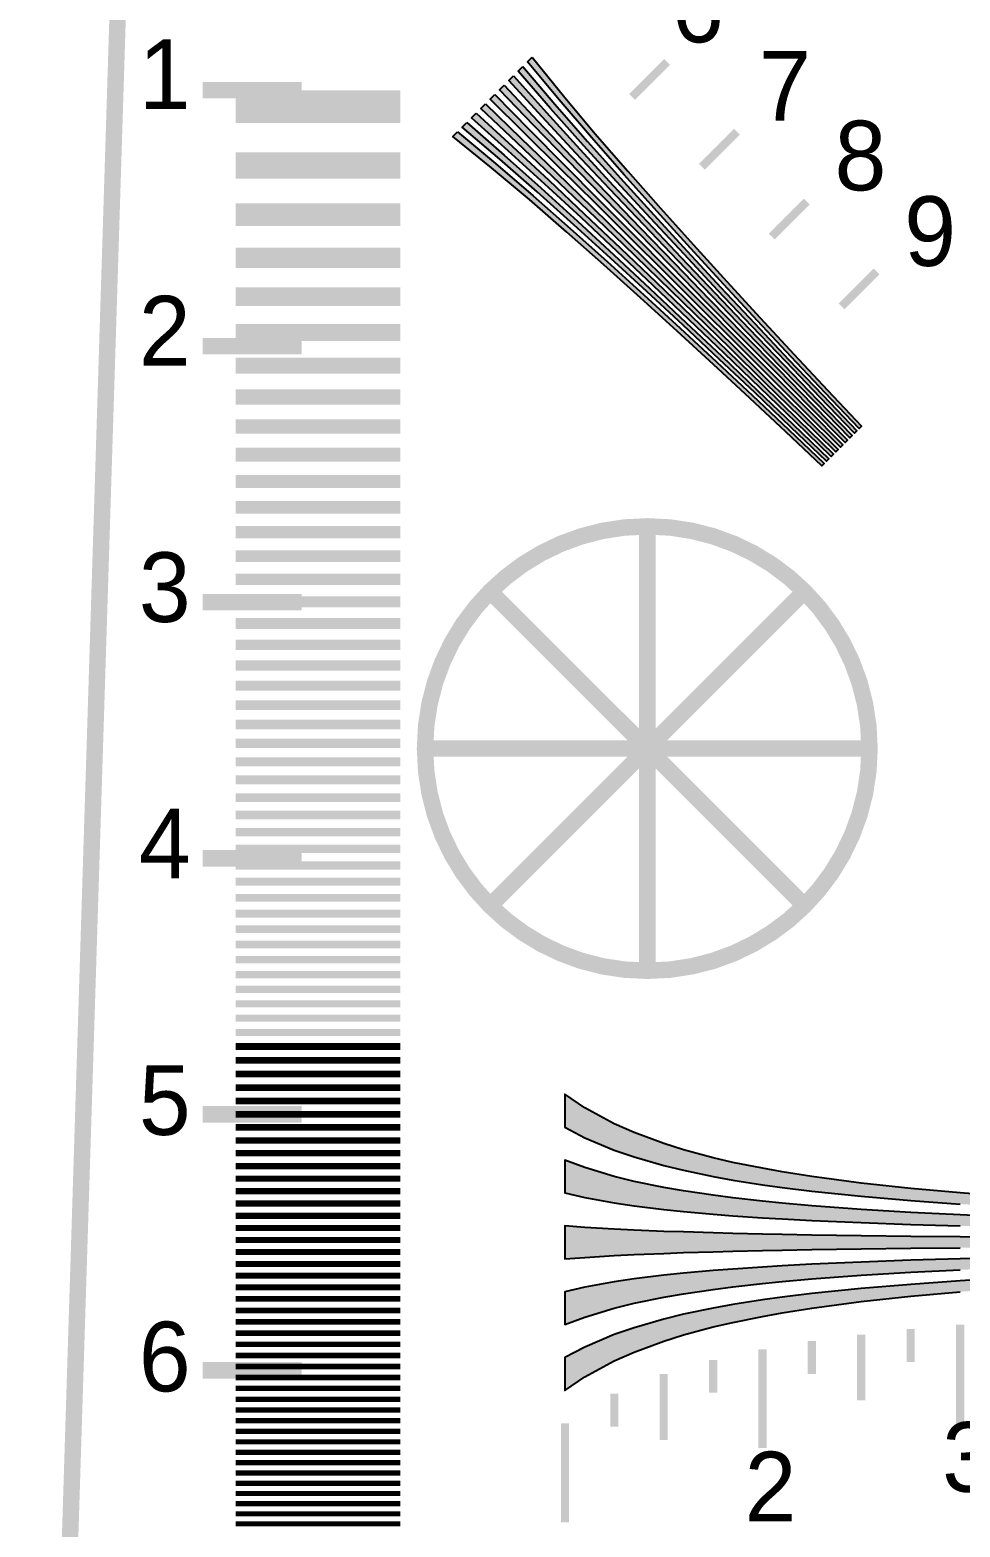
# Model space of a CAD drawing. Header units: millimetres. Extents: x 0 to 297, y 0 to 210.
# Drawn here: x 83.4 to 132.8, y 89.9 to 169.5 of the extents above; entities that cross this region are included whole.
import ezdxf

# ---------------------------------------------------------------- set-up
doc = ezdxf.new("R2010")
doc.units = ezdxf.units.MM
for name, color, linetype in [('CENTER', 7, 'Continuous'), ('LABELS', 7, 'Continuous'), ('PERIPHERY', 7, 'Continuous')]:
    doc.layers.add(name, color=color, linetype=linetype)

msp = doc.modelspace()

# ---------------------------------------------------------------- hatches: boundary and pattern name
at = {"layer": 'CENTER', "true_color": 0x000000}
h = msp.add_hatch(color=7, dxfattribs=at)
h.dxf.hatch_style = 1
h.paths.add_polyline_path([(111.807, 111.125), (112.857, 110.565), (114.432, 109.9), (115.482, 109.542), (117.057, 109.086), (118.107, 108.833), (119.682, 108.5), (120.732, 108.308), (122.307, 108.063), (123.357, 107.914), (124.932, 107.722), (127.557, 107.45), (130.183, 107.232), (132.808, 107.039), (135.433, 106.882), (138.058, 106.75), (140.683, 106.637), (143.308, 106.532), (145.933, 106.444), (148.558, 106.365), (151.183, 106.287), (153.808, 106.225), (156.433, 106.164), (159.058, 106.112), (161.683, 106.068), (164.308, 106.024), (164.308, 106.313), (161.683, 106.374), (159.058, 106.435), (156.433, 106.496), (153.808, 106.575), (151.183, 106.654), (148.558, 106.75), (145.933, 106.855), (143.308, 106.969), (140.683, 107.1), (138.058, 107.249), (135.433, 107.424), (132.808, 107.625), (130.183, 107.861), (127.557, 108.15), (124.932, 108.5), (123.357, 108.754), (122.307, 108.938), (120.732, 109.253), (119.682, 109.498), (118.107, 109.927), (117.057, 110.251), (115.482, 110.837), (114.432, 111.3), (112.857, 112.158), (111.807, 112.875), (111.807, 111.125), (111.807, 111.125)])
h = msp.add_hatch(color=7, dxfattribs=at)
h.dxf.hatch_style = 1
h.paths.add_polyline_path([(111.807, 107.625), (112.857, 107.389), (114.432, 107.1), (115.482, 106.942), (117.057, 106.75), (118.107, 106.645), (119.682, 106.496), (120.732, 106.417), (122.307, 106.312), (123.357, 106.251), (124.932, 106.163), (127.557, 106.05), (130.183, 105.954), (132.808, 105.874), (135.433, 105.804), (138.058, 105.752), (140.683, 105.699), (143.308, 105.656), (145.933, 105.621), (148.558, 105.586), (151.183, 105.551), (153.808, 105.524), (156.433, 105.498), (159.058, 105.481), (161.683, 105.454), (164.308, 105.437), (164.308, 105.726), (161.683, 105.761), (159.058, 105.795), (156.433, 105.83), (153.808, 105.874), (151.183, 105.918), (148.558, 105.971), (145.933, 106.032), (143.308, 106.093), (140.683, 106.163), (138.058, 106.251), (135.433, 106.347), (132.808, 106.461), (130.183, 106.592), (127.557, 106.75), (124.932, 106.942), (123.357, 107.082), (122.307, 107.187), (120.732, 107.362), (119.682, 107.502), (118.107, 107.738), (117.057, 107.913), (115.482, 108.237), (114.432, 108.5), (112.857, 108.981), (111.807, 109.375), (111.807, 107.625), (111.807, 107.625)])
h = msp.add_hatch(color=7, dxfattribs=at)
h.dxf.hatch_style = 1
h.paths.add_polyline_path([(111.807, 104.125), (112.857, 104.204), (114.432, 104.301), (115.482, 104.353), (117.057, 104.414), (118.107, 104.458), (119.682, 104.501), (120.732, 104.528), (122.307, 104.563), (123.357, 104.581), (124.932, 104.615), (127.557, 104.65), (130.183, 104.685), (132.808, 104.711), (135.433, 104.729), (138.058, 104.747), (140.683, 104.764), (143.308, 104.782), (145.933, 104.79), (148.558, 104.808), (151.183, 104.817), (153.808, 104.825), (156.433, 104.834), (159.058, 104.843), (161.683, 104.851), (164.308, 104.851), (164.308, 105.149), (161.683, 105.149), (159.058, 105.157), (156.433, 105.166), (153.808, 105.175), (151.183, 105.183), (148.558, 105.192), (145.933, 105.21), (143.308, 105.218), (140.683, 105.236), (138.058, 105.254), (135.433, 105.271), (132.808, 105.289), (130.183, 105.315), (127.557, 105.35), (124.932, 105.385), (123.357, 105.42), (122.307, 105.437), (120.732, 105.472), (119.682, 105.499), (118.107, 105.551), (117.057, 105.586), (115.482, 105.647), (114.432, 105.7), (112.857, 105.796), (111.807, 105.875), (111.807, 104.125), (111.807, 104.125)])
h = msp.add_hatch(color=7, dxfattribs=at)
h.dxf.hatch_style = 1
h.paths.add_polyline_path([(111.807, 100.625), (112.857, 101.018), (114.432, 101.5), (115.482, 101.763), (117.057, 102.086), (118.107, 102.27), (119.682, 102.498), (120.732, 102.637), (122.307, 102.812), (123.357, 102.917), (124.932, 103.057), (127.557, 103.25), (130.183, 103.407), (132.808, 103.539), (135.433, 103.653), (138.058, 103.749), (140.683, 103.837), (143.308, 103.907), (145.933, 103.968), (148.558, 104.029), (151.183, 104.082), (153.808, 104.126), (156.433, 104.169), (159.058, 104.204), (161.683, 104.239), (164.308, 104.274), (164.308, 104.563), (161.683, 104.545), (159.058, 104.519), (156.433, 104.501), (153.808, 104.475), (151.183, 104.449), (148.558, 104.414), (145.933, 104.379), (143.308, 104.344), (140.683, 104.301), (138.058, 104.248), (135.433, 104.195), (132.808, 104.125), (130.183, 104.046), (127.557, 103.95), (124.932, 103.836), (123.357, 103.748), (122.307, 103.687), (120.732, 103.583), (119.682, 103.504), (118.107, 103.364), (117.057, 103.25), (115.482, 103.057), (114.432, 102.899), (112.857, 102.611), (111.807, 102.375), (111.807, 100.625), (111.807, 100.625)])
h = msp.add_hatch(color=7, dxfattribs=at)
h.dxf.hatch_style = 1
h.paths.add_polyline_path([(111.807, 97.125), (112.857, 97.843), (114.432, 98.7), (115.482, 99.163), (117.057, 99.75), (118.107, 100.082), (119.682, 100.502), (120.732, 100.747), (122.307, 101.062), (123.357, 101.246), (124.932, 101.499), (127.557, 101.85), (130.183, 102.139), (132.808, 102.375), (135.433, 102.576), (138.058, 102.751), (140.683, 102.9), (143.308, 103.031), (145.933, 103.145), (148.558, 103.249), (151.183, 103.346), (153.808, 103.425), (156.433, 103.504), (159.058, 103.565), (161.683, 103.626), (164.308, 103.687), (164.308, 103.976), (161.683, 103.933), (159.058, 103.888), (156.433, 103.836), (153.808, 103.775), (151.183, 103.714), (148.558, 103.635), (145.933, 103.556), (143.308, 103.468), (140.683, 103.363), (138.058, 103.249), (135.433, 103.118), (132.808, 102.961), (130.183, 102.768), (127.557, 102.55), (124.932, 102.278), (123.357, 102.086), (122.307, 101.937), (120.732, 101.692), (119.682, 101.5), (118.107, 101.176), (117.057, 100.913), (115.482, 100.458), (114.432, 100.099), (112.857, 99.434), (111.807, 98.875), (111.807, 97.125)])
at = {"layer": 'PERIPHERY', "true_color": 0x000000}
h = msp.add_hatch(color=7, dxfattribs=at)
h.dxf.hatch_style = 1
h.paths.add_polyline_path([(110.058, 168), (111.722, 165.952), (113.417, 163.935), (115.144, 161.949), (116.882, 159.975), (118.639, 158.02), (120.403, 156.071), (122.184, 154.141), (123.972, 152.217), (125.767, 150.299), (127.567, 148.387), (127.444, 148.263), (125.637, 150.169), (123.836, 152.081), (122.036, 153.993), (120.248, 155.917), (118.472, 157.853), (116.703, 159.796), (114.952, 161.757), (113.213, 163.731), (111.499, 165.729), (109.81, 167.753), (110.058, 168)])
h = msp.add_hatch(color=7, dxfattribs=at)
h.dxf.hatch_style = 1
h.paths.add_polyline_path([(109.563, 167.505), (111.27, 165.5), (113.009, 163.526), (114.76, 161.565), (116.529, 159.622), (118.305, 157.686), (120.093, 155.761), (121.893, 153.85), (123.694, 151.938), (125.507, 150.038), (127.319, 148.139), (127.196, 148.016), (125.377, 149.909), (123.558, 151.802), (121.745, 153.702), (119.938, 155.607), (118.144, 157.525), (116.349, 159.443), (114.568, 161.373), (112.798, 163.316), (111.047, 165.277), (109.315, 167.257), (109.563, 167.505)])
h = msp.add_hatch(color=7, dxfattribs=at)
h.dxf.hatch_style = 1
h.paths.add_polyline_path([(108.572, 166.515), (110.373, 164.603), (112.18, 162.698), (113.999, 160.805), (115.818, 158.911), (117.649, 157.03), (119.475, 155.143), (121.312, 153.268), (123.15, 151.394), (124.987, 149.519), (126.825, 147.645), (126.701, 147.521), (124.857, 149.39), (123.008, 151.252), (121.163, 153.12), (119.32, 154.989), (117.482, 156.864), (115.645, 158.739), (113.807, 160.614), (111.976, 162.494), (110.15, 164.381), (108.325, 166.268), (108.572, 166.515)])
h = msp.add_hatch(color=7, dxfattribs=at)
h.dxf.hatch_style = 1
h.paths.add_polyline_path([(109.067, 167.01), (110.824, 165.055), (112.594, 163.112), (114.376, 161.181), (116.176, 159.27), (117.976, 157.358), (119.783, 155.453), (121.602, 153.559), (123.421, 151.666), (125.247, 149.779), (127.072, 147.892), (126.948, 147.768), (125.117, 149.649), (123.285, 151.53), (121.454, 153.411), (119.629, 155.298), (117.809, 157.191), (115.996, 159.091), (114.19, 160.996), (112.389, 162.908), (110.595, 164.826), (108.819, 166.763), (109.067, 167.01)])
h = msp.add_hatch(color=7, dxfattribs=at)
h.dxf.hatch_style = 1
h.paths.add_polyline_path([(108.077, 166.02), (109.921, 164.151), (111.771, 162.289), (113.615, 160.421), (115.465, 158.558), (117.315, 156.696), (119.164, 154.833), (121.021, 152.977), (122.871, 151.115), (124.727, 149.259), (126.577, 147.396), (126.453, 147.273), (124.591, 149.123), (122.735, 150.979), (120.873, 152.829), (119.01, 154.679), (117.154, 156.535), (115.292, 158.385), (113.429, 160.235), (111.561, 162.079), (109.699, 163.928), (107.83, 165.772), (108.077, 166.02)])
h = msp.add_hatch(color=7, dxfattribs=at)
h.dxf.hatch_style = 1
h.paths.add_polyline_path([(107.087, 165.03), (109.024, 163.254), (110.942, 161.46), (112.854, 159.66), (114.759, 157.853), (116.659, 156.04), (118.546, 154.215), (120.439, 152.395), (122.32, 150.564), (124.201, 148.732), (126.082, 146.901), (125.958, 146.778), (124.071, 148.603), (122.184, 150.428), (120.291, 152.247), (118.392, 154.06), (116.492, 155.872), (114.581, 157.673), (112.669, 159.474), (110.738, 161.255), (108.796, 163.025), (106.841, 164.782), (107.087, 165.03)])
h = msp.add_hatch(color=7, dxfattribs=at)
h.dxf.hatch_style = 1
h.paths.add_polyline_path([(107.582, 165.525), (109.469, 163.7), (111.356, 161.874), (113.237, 160.043), (115.112, 158.205), (116.987, 156.368), (118.855, 154.524), (120.73, 152.687), (122.599, 150.843), (124.461, 148.993), (126.33, 147.149), (126.206, 147.025), (124.331, 148.863), (122.457, 150.7), (120.582, 152.538), (118.701, 154.37), (116.82, 156.201), (114.939, 158.032), (113.046, 159.851), (111.152, 161.67), (109.247, 163.477), (107.335, 165.278), (107.582, 165.525)])
h = msp.add_hatch(color=7, dxfattribs=at)
h.dxf.hatch_style = 1
h.paths.add_polyline_path([(106.097, 164.04), (108.121, 162.351), (110.119, 160.637), (112.093, 158.898), (114.055, 157.147), (115.997, 155.378), (117.928, 153.596), (119.858, 151.815), (121.77, 150.014), (123.682, 148.213), (125.587, 146.407), (125.464, 146.283), (123.552, 148.084), (121.634, 149.878), (119.71, 151.666), (117.774, 153.442), (115.831, 155.212), (113.876, 156.969), (111.902, 158.707), (109.915, 160.434), (107.899, 162.129), (105.85, 163.793), (106.097, 164.04)])
h = msp.add_hatch(color=7, dxfattribs=at)
h.dxf.hatch_style = 1
h.paths.add_polyline_path([(106.592, 164.535), (108.572, 162.803), (110.534, 161.052), (112.477, 159.282), (114.407, 157.5), (116.325, 155.706), (118.237, 153.906), (120.149, 152.106), (122.048, 150.293), (123.941, 148.473), (125.835, 146.654), (125.711, 146.531), (123.812, 148.344), (121.912, 150.156), (120.001, 151.957), (118.083, 153.751), (116.164, 155.546), (114.228, 157.321), (112.285, 159.091), (110.324, 160.842), (108.35, 162.58), (106.346, 164.288), (106.592, 164.535)])

# ---------------------------------------------------------------- linework, layer by layer
at = {"layer": 'CENTER', "color": 250, "lineweight": 35}
for points, const_width in [([(127.995, 131.25), (127.934, 130.042), (127.755, 128.869), (127.464, 127.737), (127.067, 126.652), (126.569, 125.619), (125.978, 124.645), (125.298, 123.736), (124.535, 122.897), (123.697, 122.135), (122.787, 121.455), (121.813, 120.863), (120.781, 120.366), (119.695, 119.968), (118.563, 119.677), (117.39, 119.498), (116.183, 119.437), (114.975, 119.498), (113.802, 119.677), (112.67, 119.968), (111.585, 120.366), (110.552, 120.863), (109.578, 121.455), (108.669, 122.135), (107.83, 122.897), (107.067, 123.736), (106.387, 124.645), (105.796, 125.619), (105.298, 126.652), (104.901, 127.737), (104.61, 128.869), (104.431, 130.042), (104.37, 131.25), (104.431, 132.458), (104.61, 133.631), (104.901, 134.763), (105.298, 135.848), (105.796, 136.881), (106.387, 137.854), (107.067, 138.764), (107.83, 139.603), (108.669, 140.365), (109.578, 141.045), (110.552, 141.637), (111.585, 142.134), (112.67, 142.531), (113.802, 142.823), (114.975, 143.002), (116.183, 143.063), (117.39, 143.002), (118.563, 142.823), (119.695, 142.531), (120.781, 142.134), (121.813, 141.637), (122.787, 141.045), (123.697, 140.365), (124.535, 139.603), (125.298, 138.764), (125.978, 137.854), (126.569, 136.881), (127.067, 135.848), (127.464, 134.763), (127.755, 133.631), (127.934, 132.458), (127.995, 131.25)], 0.875), ([(116.183, 143.063), (116.183, 119.437)], 0.875), ([(107.83, 122.897), (124.535, 139.603)], 0.875), ([(107.83, 139.603), (124.535, 122.897)], 0.875), ([(104.37, 131.25), (127.995, 131.25)], 0.875), ([(127.557, 96.6), (127.557, 100.1)], 0.437), ([(130.183, 98.638), (130.183, 100.389)], 0.437), ([(132.808, 95.375), (132.808, 100.625)], 0.437), ([(122.307, 94.063), (122.307, 99.313)], 0.437), ([(124.932, 98), (124.932, 99.75)], 0.437), ([(119.682, 97.002), (119.682, 98.752)], 0.437), ([(117.057, 94.5), (117.057, 98)], 0.437), ([(114.432, 95.2), (114.432, 96.95)], 0.437), ([(111.807, 90.125), (111.807, 95.375)], 0.437)]:
    msp.add_lwpolyline(points, dxfattribs=dict(at, const_width=const_width))
at = {"layer": 'CENTER', "color": 250}
for points in [[(135.433, 107.424), (132.808, 107.625), (130.183, 107.861), (127.557, 108.15), (124.932, 108.5), (123.357, 108.754), (122.307, 108.938), (120.732, 109.253), (119.682, 109.498), (118.107, 109.927), (117.057, 110.251), (115.482, 110.837), (114.432, 111.3), (112.857, 112.158), (111.807, 112.875), (111.807, 111.125), (111.807, 111.125), (111.807, 111.125), (112.857, 110.565), (114.432, 109.9), (115.482, 109.542), (117.057, 109.086), (118.107, 108.833), (119.682, 108.5), (120.732, 108.308), (122.307, 108.063), (123.357, 107.914), (124.932, 107.722), (127.557, 107.45), (130.183, 107.232), (132.808, 107.039)], [(135.433, 106.347), (132.808, 106.461), (130.183, 106.592), (127.557, 106.75), (124.932, 106.942), (123.357, 107.082), (122.307, 107.187), (120.732, 107.362), (119.682, 107.502), (118.107, 107.738), (117.057, 107.913), (115.482, 108.237), (114.432, 108.5), (112.857, 108.981), (111.807, 109.375), (111.807, 107.625), (111.807, 107.625), (111.807, 107.625), (112.857, 107.389), (114.432, 107.1), (115.482, 106.942), (117.057, 106.75), (118.107, 106.645), (119.682, 106.496), (120.732, 106.417), (122.307, 106.312), (123.357, 106.251), (124.932, 106.163), (127.557, 106.05), (130.183, 105.954), (132.808, 105.874)], [(135.433, 105.271), (132.808, 105.289), (130.183, 105.315), (127.557, 105.35), (124.932, 105.385), (123.357, 105.42), (122.307, 105.437), (120.732, 105.472), (119.682, 105.499), (118.107, 105.551), (117.057, 105.586), (115.482, 105.647), (114.432, 105.7), (112.857, 105.796), (111.807, 105.875), (111.807, 104.125), (111.807, 104.125), (111.807, 104.125), (112.857, 104.204), (114.432, 104.301), (115.482, 104.353), (117.057, 104.414), (118.107, 104.458), (119.682, 104.501), (120.732, 104.528), (122.307, 104.563), (123.357, 104.581), (124.932, 104.615), (127.557, 104.65), (130.183, 104.685), (132.808, 104.711)], [(135.433, 104.195), (132.808, 104.125), (130.183, 104.046), (127.557, 103.95), (124.932, 103.836), (123.357, 103.748), (122.307, 103.687), (120.732, 103.583), (119.682, 103.504), (118.107, 103.364), (117.057, 103.25), (115.482, 103.057), (114.432, 102.899), (112.857, 102.611), (111.807, 102.375), (111.807, 100.625), (111.807, 100.625), (111.807, 100.625), (112.857, 101.018), (114.432, 101.5), (115.482, 101.763), (117.057, 102.086), (118.107, 102.27), (119.682, 102.498), (120.732, 102.637), (122.307, 102.812), (123.357, 102.917), (124.932, 103.057), (127.557, 103.25), (130.183, 103.407), (132.808, 103.539)], [(135.433, 103.118), (132.808, 102.961), (130.183, 102.768), (127.557, 102.55), (124.932, 102.278), (123.357, 102.086), (122.307, 101.937), (120.732, 101.692), (119.682, 101.5), (118.107, 101.176), (117.057, 100.913), (115.482, 100.458), (114.432, 100.099), (112.857, 99.434), (111.807, 98.875), (111.807, 97.125), (111.807, 97.125), (112.857, 97.843), (114.432, 98.7), (115.482, 99.163), (117.057, 99.75), (118.107, 100.082), (119.682, 100.502), (120.732, 100.747), (122.307, 101.062), (123.357, 101.246), (124.932, 101.499), (127.557, 101.85), (130.183, 102.139), (132.808, 102.375)]]:
    msp.add_lwpolyline(points, dxfattribs=at)
at = {"layer": 'CENTER', "color": 250, "true_color": 0x000000}
for points in [[(111.807, 112.875), (111.807, 111.125), (112.857, 110.565)], [(111.807, 112.875), (112.857, 110.565), (114.432, 109.9)], [(111.807, 112.875), (114.432, 109.9), (115.482, 109.542)], [(111.807, 112.875), (115.482, 109.542), (117.057, 109.086)], [(117.057, 109.086), (112.857, 112.158), (111.807, 112.875)], [(117.057, 109.086), (114.432, 111.3), (112.857, 112.158)], [(117.057, 109.086), (115.482, 110.837), (114.432, 111.3)], [(117.057, 109.086), (117.057, 110.251), (115.482, 110.837)], [(117.057, 109.086), (118.107, 109.927), (117.057, 110.251)], [(117.057, 109.086), (119.682, 109.498), (118.107, 109.927)], [(111.807, 109.375), (111.807, 107.625), (112.857, 107.389)], [(111.807, 109.375), (112.857, 107.389), (114.432, 107.1)], [(111.807, 109.375), (114.432, 107.1), (115.482, 106.942)], [(111.807, 109.375), (115.482, 106.942), (117.057, 106.75)], [(111.807, 109.375), (117.057, 106.75), (118.107, 106.645)], [(118.107, 106.645), (112.857, 108.981), (111.807, 109.375)], [(117.057, 109.086), (120.732, 109.253), (119.682, 109.498)], [(117.057, 109.086), (122.307, 108.938), (120.732, 109.253)], [(117.057, 109.086), (118.107, 108.833), (119.682, 108.5)], [(117.057, 109.086), (119.682, 108.5), (120.732, 108.308)], [(117.057, 109.086), (120.732, 108.308), (122.307, 108.063)], [(117.057, 109.086), (122.307, 108.063), (123.357, 107.914)], [(117.057, 109.086), (123.357, 107.914), (124.932, 107.722)], [(117.057, 109.086), (124.932, 107.722), (127.557, 107.45)], [(117.057, 109.086), (127.557, 107.45), (130.183, 107.232)], [(117.057, 109.086), (130.183, 107.232), (132.808, 107.039)], [(117.057, 109.086), (132.808, 107.039), (135.433, 106.882)], [(117.057, 109.086), (135.433, 106.882), (138.058, 106.75)], [(117.057, 109.086), (138.058, 106.75), (140.683, 106.637)], [(117.057, 109.086), (140.683, 106.637), (143.308, 106.532)], [(117.057, 109.086), (143.308, 106.532), (130.183, 107.861)], [(117.057, 109.086), (130.183, 107.861), (127.557, 108.15)], [(117.057, 109.086), (127.557, 108.15), (124.932, 108.5)], [(117.057, 109.086), (124.932, 108.5), (123.357, 108.754)], [(117.057, 109.086), (123.357, 108.754), (122.307, 108.938)], [(118.107, 106.645), (114.432, 108.5), (112.857, 108.981)], [(118.107, 106.645), (115.482, 108.237), (114.432, 108.5)], [(118.107, 106.645), (117.057, 107.913), (115.482, 108.237)], [(118.107, 106.645), (118.107, 107.738), (117.057, 107.913)], [(118.107, 106.645), (119.682, 107.502), (118.107, 107.738)], [(118.107, 106.645), (120.732, 107.362), (119.682, 107.502)], [(143.308, 106.532), (132.808, 107.625), (130.183, 107.861)], [(143.308, 106.532), (135.433, 107.424), (132.808, 107.625)], [(118.107, 106.645), (122.307, 107.187), (120.732, 107.362)], [(118.107, 106.645), (123.357, 107.082), (122.307, 107.187)], [(118.107, 106.645), (124.932, 106.942), (123.357, 107.082)], [(118.107, 106.645), (127.557, 106.75), (124.932, 106.942)], [(118.107, 106.645), (130.183, 106.592), (127.557, 106.75)], [(111.807, 105.875), (111.807, 104.125), (112.857, 104.204)], [(111.807, 105.875), (112.857, 104.204), (114.432, 104.301)], [(111.807, 105.875), (114.432, 104.301), (115.482, 104.353)], [(111.807, 105.875), (115.482, 104.353), (117.057, 104.414)], [(111.807, 105.875), (117.057, 104.414), (118.107, 104.458)], [(111.807, 105.875), (118.107, 104.458), (119.682, 104.501)], [(111.807, 105.875), (119.682, 104.501), (120.732, 104.528)], [(111.807, 105.875), (120.732, 104.528), (122.307, 104.563)], [(111.807, 105.875), (122.307, 104.563), (123.357, 104.581)], [(111.807, 105.875), (123.357, 104.581), (124.932, 104.615)], [(111.807, 105.875), (124.932, 104.615), (127.557, 104.65)], [(127.557, 104.65), (112.857, 105.796), (111.807, 105.875)], [(118.107, 106.645), (119.682, 106.496), (120.732, 106.417)], [(118.107, 106.645), (120.732, 106.417), (122.307, 106.312)], [(118.107, 106.645), (122.307, 106.312), (123.357, 106.251)], [(118.107, 106.645), (123.357, 106.251), (124.932, 106.163)], [(118.107, 106.645), (124.932, 106.163), (127.557, 106.05)], [(118.107, 106.645), (127.557, 106.05), (130.183, 105.954)], [(118.107, 106.645), (130.183, 105.954), (132.808, 105.874)], [(118.107, 106.645), (132.808, 105.874), (135.433, 105.804)], [(118.107, 106.645), (135.433, 105.804), (138.058, 105.752)], [(118.107, 106.645), (138.058, 105.752), (140.683, 105.699)], [(118.107, 106.645), (140.683, 105.699), (143.308, 105.656)], [(118.107, 106.645), (143.308, 105.656), (145.933, 105.621)], [(118.107, 106.645), (145.933, 105.621), (148.558, 105.586)], [(118.107, 106.645), (148.558, 105.586), (151.183, 105.551)], [(118.107, 106.645), (151.183, 105.551), (153.808, 105.524)], [(118.107, 106.645), (153.808, 105.524), (156.433, 105.498)], [(118.107, 106.645), (156.433, 105.498), (159.058, 105.481)], [(118.107, 106.645), (159.058, 105.481), (161.683, 105.454)], [(118.107, 106.645), (161.683, 105.454), (164.308, 105.437)], [(118.107, 106.645), (164.308, 105.437), (148.558, 105.971)], [(118.107, 106.645), (148.558, 105.971), (145.933, 106.032)], [(118.107, 106.645), (145.933, 106.032), (143.308, 106.093)], [(118.107, 106.645), (143.308, 106.093), (140.683, 106.163)], [(118.107, 106.645), (140.683, 106.163), (138.058, 106.251)], [(118.107, 106.645), (138.058, 106.251), (135.433, 106.347)], [(118.107, 106.645), (135.433, 106.347), (132.808, 106.461)], [(118.107, 106.645), (132.808, 106.461), (130.183, 106.592)], [(127.557, 104.65), (114.432, 105.7), (112.857, 105.796)], [(127.557, 104.65), (115.482, 105.647), (114.432, 105.7)], [(127.557, 104.65), (117.057, 105.586), (115.482, 105.647)], [(127.557, 104.65), (118.107, 105.551), (117.057, 105.586)], [(127.557, 104.65), (119.682, 105.499), (118.107, 105.551)], [(127.557, 104.65), (120.732, 105.472), (119.682, 105.499)], [(127.557, 104.65), (122.307, 105.437), (120.732, 105.472)], [(127.557, 104.65), (123.357, 105.42), (122.307, 105.437)], [(127.557, 104.65), (124.932, 105.385), (123.357, 105.42)], [(127.557, 104.65), (127.557, 105.35), (124.932, 105.385)], [(127.557, 104.65), (130.183, 105.315), (127.557, 105.35)], [(127.557, 104.65), (132.808, 105.289), (130.183, 105.315)], [(127.557, 104.65), (135.433, 105.271), (132.808, 105.289)], [(127.557, 104.65), (138.058, 105.254), (135.433, 105.271)], [(127.557, 104.65), (140.683, 105.236), (138.058, 105.254)], [(127.557, 104.65), (143.308, 105.218), (140.683, 105.236)], [(127.557, 104.65), (145.933, 105.21), (143.308, 105.218)], [(127.557, 104.65), (148.558, 105.192), (145.933, 105.21)], [(127.557, 104.65), (151.183, 105.183), (148.558, 105.192)], [(127.557, 104.65), (153.808, 105.175), (151.183, 105.183)], [(127.557, 104.65), (156.433, 105.166), (153.808, 105.175)], [(127.557, 104.65), (159.058, 105.157), (156.433, 105.166)], [(127.557, 104.65), (161.683, 105.149), (159.058, 105.157)], [(127.557, 104.65), (130.183, 104.685), (164.308, 105.149)], [(127.557, 104.65), (164.308, 105.149), (161.683, 105.149)], [(130.183, 104.685), (132.808, 104.711), (164.308, 105.149)], [(111.807, 102.375), (130.183, 103.407), (145.933, 104.379)], [(111.807, 102.375), (145.933, 104.379), (143.308, 104.344)], [(111.807, 102.375), (143.308, 104.344), (140.683, 104.301)], [(111.807, 102.375), (140.683, 104.301), (138.058, 104.248)], [(130.183, 103.407), (132.808, 103.539), (148.558, 104.414)], [(130.183, 103.407), (148.558, 104.414), (145.933, 104.379)], [(111.807, 102.375), (138.058, 104.248), (135.433, 104.195)], [(111.807, 102.375), (135.433, 104.195), (132.808, 104.125)], [(111.807, 102.375), (132.808, 104.125), (130.183, 104.046)], [(111.807, 102.375), (130.183, 104.046), (127.557, 103.95)], [(111.807, 102.375), (127.557, 103.95), (124.932, 103.836)], [(111.807, 102.375), (124.932, 103.836), (123.357, 103.748)], [(111.807, 102.375), (123.357, 103.748), (122.307, 103.687)], [(111.807, 102.375), (122.307, 103.687), (120.732, 103.583)], [(111.807, 102.375), (120.732, 103.583), (119.682, 103.504)], [(111.807, 102.375), (119.682, 103.504), (118.107, 103.364)], [(130.183, 102.139), (132.808, 102.375), (143.308, 103.468)], [(130.183, 102.139), (143.308, 103.468), (140.683, 103.363)], [(111.807, 102.375), (127.557, 103.25), (130.183, 103.407)], [(111.807, 102.375), (118.107, 103.364), (117.057, 103.25)], [(111.807, 102.375), (124.932, 103.057), (127.557, 103.25)], [(111.807, 102.375), (117.057, 103.25), (115.482, 103.057)], [(111.807, 102.375), (123.357, 102.917), (124.932, 103.057)], [(111.807, 102.375), (115.482, 103.057), (114.432, 102.899)], [(111.807, 102.375), (122.307, 102.812), (123.357, 102.917)], [(114.432, 102.899), (112.857, 102.611), (111.807, 102.375)], [(111.807, 102.375), (120.732, 102.637), (122.307, 102.812)], [(111.807, 98.875), (120.732, 100.747), (130.183, 102.768)], [(111.807, 98.875), (130.183, 102.768), (127.557, 102.55)], [(120.732, 100.747), (122.307, 101.062), (130.183, 102.768)], [(122.307, 101.062), (123.357, 101.246), (132.808, 102.961)], [(122.307, 101.062), (132.808, 102.961), (130.183, 102.768)], [(123.357, 101.246), (124.932, 101.499), (132.808, 102.961)], [(124.932, 101.499), (127.557, 101.85), (135.433, 103.118)], [(124.932, 101.499), (135.433, 103.118), (132.808, 102.961)], [(127.557, 101.85), (130.183, 102.139), (140.683, 103.363)], [(127.557, 101.85), (140.683, 103.363), (138.058, 103.249)], [(127.557, 101.85), (138.058, 103.249), (135.433, 103.118)], [(111.807, 102.375), (119.682, 102.498), (120.732, 102.637)], [(111.807, 98.875), (127.557, 102.55), (124.932, 102.278)], [(111.807, 102.375), (118.107, 102.27), (119.682, 102.498)], [(111.807, 102.375), (111.807, 100.625), (112.857, 101.018)], [(111.807, 102.375), (112.857, 101.018), (114.432, 101.5)], [(111.807, 102.375), (114.432, 101.5), (115.482, 101.763)], [(111.807, 102.375), (115.482, 101.763), (117.057, 102.086)], [(111.807, 102.375), (117.057, 102.086), (118.107, 102.27)], [(111.807, 98.875), (124.932, 102.278), (123.357, 102.086)], [(111.807, 98.875), (123.357, 102.086), (122.307, 101.937)], [(111.807, 98.875), (122.307, 101.937), (120.732, 101.692)], [(111.807, 98.875), (120.732, 101.692), (119.682, 101.5)], [(111.807, 98.875), (119.682, 101.5), (118.107, 101.176)], [(111.807, 98.875), (118.107, 101.176), (117.057, 100.913)], [(111.807, 98.875), (117.057, 100.913), (115.482, 100.458)], [(111.807, 98.875), (119.682, 100.502), (120.732, 100.747)], [(111.807, 98.875), (118.107, 100.082), (119.682, 100.502)], [(111.807, 98.875), (115.482, 100.458), (114.432, 100.099)], [(114.432, 100.099), (112.857, 99.434), (111.807, 98.875)], [(111.807, 98.875), (117.057, 99.75), (118.107, 100.082)], [(111.807, 98.875), (115.482, 99.163), (117.057, 99.75)], [(111.807, 98.875), (114.432, 98.7), (115.482, 99.163)], [(111.807, 98.875), (111.807, 97.125), (112.857, 97.843)], [(111.807, 98.875), (112.857, 97.843), (114.432, 98.7)]]:
    msp.add_solid(points, dxfattribs=at)
at = {"layer": 'PERIPHERY', "color": 250, "lineweight": 35}
for points, const_width in [([(88.183, 175), (83.808, 35)], 0.874), ([(117.235, 167.752), (115.378, 165.896)], 0.437), ([(97.807, 166.25), (92.557, 166.25)], 0.875), ([(103.057, 165.375), (94.308, 165.375)], 1.75), ([(120.947, 164.04), (119.09, 162.184)], 0.437), ([(103.057, 162.245), (94.308, 162.245)], 1.408), ([(103.057, 159.633), (94.308, 159.633)], 1.214), ([(124.659, 160.328), (122.803, 158.472)], 0.437), ([(103.057, 157.341), (94.308, 157.341)], 1.084), ([(128.371, 156.615), (126.515, 154.759)], 0.437), ([(103.057, 155.272), (94.308, 155.272)], 0.989), ([(103.057, 153.371), (94.308, 153.371)], 0.915), ([(97.807, 152.639), (92.557, 152.639)], 0.875), ([(103.057, 151.602), (94.308, 151.602)], 0.856), ([(103.057, 149.94), (94.308, 149.94)], 0.807), ([(103.057, 148.368), (94.308, 148.368)], 0.766), ([(103.057, 146.873), (94.308, 146.873)], 0.73), ([(103.057, 145.444), (94.308, 145.444)], 0.699), ([(103.057, 144.073), (94.308, 144.073)], 0.672), ([(103.057, 142.754), (94.308, 142.754)], 0.648), ([(103.057, 141.481), (94.308, 141.481)], 0.626), ([(103.057, 140.25), (94.308, 140.25)], 0.606), ([(97.807, 139.028), (92.557, 139.028)], 0.875), ([(103.057, 139.056), (94.308, 139.056)], 0.588), ([(103.057, 137.897), (94.308, 137.897)], 0.571), ([(103.057, 136.769), (94.308, 136.769)], 0.556), ([(103.057, 135.671), (94.308, 135.671)], 0.542), ([(103.057, 134.599), (94.308, 134.599)], 0.529), ([(103.057, 133.552), (94.308, 133.552)], 0.517), ([(103.057, 132.529), (94.308, 132.529)], 0.506), ([(103.057, 131.528), (94.308, 131.528)], 0.495), ([(103.057, 130.547), (94.308, 130.547)], 0.485), ([(103.057, 129.586), (94.308, 129.586)], 0.476), ([(103.057, 128.643), (94.308, 128.643)], 0.467), ([(103.057, 127.717), (94.308, 127.717)], 0.459), ([(103.057, 126.807), (94.308, 126.807)], 0.451), ([(97.807, 125.416), (92.557, 125.416)], 0.875), ([(103.057, 125.913), (94.308, 125.913)], 0.443), ([(103.057, 125.033), (94.308, 125.033)], 0.436), ([(103.057, 124.168), (94.308, 124.168)], 0.429), ([(103.057, 123.316), (94.308, 123.316)], 0.423), ([(103.057, 122.477), (94.308, 122.477)], 0.417), ([(103.057, 121.65), (94.308, 121.65)], 0.411), ([(103.057, 120.834), (94.308, 120.834)], 0.405), ([(103.057, 120.03), (94.308, 120.03)], 0.399), ([(103.057, 119.236), (94.308, 119.236)], 0.394), ([(103.057, 118.453), (94.308, 118.453)], 0.389), ([(103.057, 117.68), (94.308, 117.68)], 0.384), ([(103.057, 116.916), (94.308, 116.916)], 0.38), ([(103.057, 116.161), (94.308, 116.161)], 0.375), ([(103.057, 115.415), (94.308, 115.415)], 0.371), ([(103.057, 114.678), (94.308, 114.678)], 0.366), ([(103.057, 113.949), (94.308, 113.949)], 0.362), ([(103.057, 113.228), (94.308, 113.228)], 0.358), ([(97.807, 111.805), (92.557, 111.805)], 0.875), ([(103.057, 112.515), (94.308, 112.515)], 0.355), ([(103.057, 111.81), (94.308, 111.81)], 0.351), ([(103.057, 111.112), (94.308, 111.112)], 0.347), ([(103.057, 110.42), (94.308, 110.42)], 0.344), ([(103.057, 109.736), (94.308, 109.736)], 0.341), ([(103.057, 109.058), (94.308, 109.058)], 0.337), ([(103.057, 108.387), (94.308, 108.387)], 0.334), ([(103.057, 107.722), (94.308, 107.722)], 0.331), ([(103.057, 107.063), (94.308, 107.063)], 0.328), ([(103.057, 106.41), (94.308, 106.41)], 0.325), ([(103.057, 105.763), (94.308, 105.763)], 0.322), ([(103.057, 105.122), (94.308, 105.122)], 0.319), ([(103.057, 104.486), (94.308, 104.486)], 0.317), ([(103.057, 103.855), (94.308, 103.855)], 0.314), ([(103.057, 103.229), (94.308, 103.229)], 0.311), ([(103.057, 102.609), (94.308, 102.609)], 0.309), ([(103.057, 101.994), (94.308, 101.994)], 0.306), ([(103.057, 101.383), (94.308, 101.383)], 0.304), ([(103.057, 100.778), (94.308, 100.778)], 0.302), ([(103.057, 100.176), (94.308, 100.176)], 0.299), ([(103.057, 99.58), (94.308, 99.58)], 0.297), ([(103.057, 98.987), (94.308, 98.987)], 0.295), ([(97.807, 98.195), (92.557, 98.195)], 0.875), ([(103.057, 98.399), (94.308, 98.399)], 0.293), ([(103.057, 97.816), (94.308, 97.816)], 0.291), ([(103.057, 97.236), (94.308, 97.236)], 0.289), ([(103.057, 96.661), (94.308, 96.661)], 0.287), ([(103.057, 96.088), (94.308, 96.088)], 0.285), ([(103.057, 95.521), (94.308, 95.521)], 0.283), ([(103.057, 94.957), (94.308, 94.957)], 0.281), ([(103.057, 94.397), (94.308, 94.397)], 0.279), ([(103.057, 93.84), (94.308, 93.84)], 0.277), ([(103.057, 93.287), (94.308, 93.287)], 0.276), ([(103.057, 92.738), (94.308, 92.738)], 0.274), ([(103.057, 92.192), (94.308, 92.192)], 0.272), ([(103.057, 91.649), (94.308, 91.649)], 0.27), ([(103.057, 91.11), (94.308, 91.11)], 0.269), ([(103.057, 90.574), (94.308, 90.574)], 0.267), ([(103.057, 90.041), (94.308, 90.041)], 0.266)]:
    msp.add_lwpolyline(points, dxfattribs=dict(at, const_width=const_width))
at = {"layer": 'PERIPHERY', "color": 250}
for points in [[(110.058, 168), (111.722, 165.952), (113.417, 163.935), (115.144, 161.949), (116.882, 159.975), (118.639, 158.02), (120.403, 156.071), (122.184, 154.141), (123.972, 152.217), (125.767, 150.299), (127.567, 148.387), (127.444, 148.263), (125.637, 150.169), (123.836, 152.081), (122.036, 153.993), (120.248, 155.917), (118.472, 157.853), (116.703, 159.796), (114.952, 161.757), (113.213, 163.731), (111.499, 165.729), (109.81, 167.753), (110.058, 168)], [(109.563, 167.505), (111.27, 165.5), (113.009, 163.526), (114.76, 161.565), (116.529, 159.622), (118.305, 157.686), (120.093, 155.761), (121.893, 153.85), (123.694, 151.938), (125.507, 150.038), (127.319, 148.139), (127.196, 148.016), (125.377, 149.909), (123.558, 151.802), (121.745, 153.702), (119.938, 155.607), (118.144, 157.525), (116.349, 159.443), (114.568, 161.373), (112.798, 163.316), (111.047, 165.277), (109.315, 167.257), (109.563, 167.505)], [(108.572, 166.515), (110.373, 164.603), (112.18, 162.698), (113.999, 160.805), (115.818, 158.911), (117.649, 157.03), (119.475, 155.143), (121.312, 153.268), (123.15, 151.394), (124.987, 149.519), (126.825, 147.645), (126.701, 147.521), (124.857, 149.39), (123.008, 151.252), (121.163, 153.12), (119.32, 154.989), (117.482, 156.864), (115.645, 158.739), (113.807, 160.614), (111.976, 162.494), (110.15, 164.381), (108.325, 166.268), (108.572, 166.515)], [(109.067, 167.01), (110.824, 165.055), (112.594, 163.112), (114.376, 161.181), (116.176, 159.27), (117.976, 157.358), (119.783, 155.453), (121.602, 153.559), (123.421, 151.666), (125.247, 149.779), (127.072, 147.892), (126.948, 147.768), (125.117, 149.649), (123.285, 151.53), (121.454, 153.411), (119.629, 155.298), (117.809, 157.191), (115.996, 159.091), (114.19, 160.996), (112.389, 162.908), (110.595, 164.826), (108.819, 166.763), (109.067, 167.01)], [(108.077, 166.02), (109.921, 164.151), (111.771, 162.289), (113.615, 160.421), (115.465, 158.558), (117.315, 156.696), (119.164, 154.833), (121.021, 152.977), (122.871, 151.115), (124.727, 149.259), (126.577, 147.396), (126.453, 147.273), (124.591, 149.123), (122.735, 150.979), (120.873, 152.829), (119.01, 154.679), (117.154, 156.535), (115.292, 158.385), (113.429, 160.235), (111.561, 162.079), (109.699, 163.928), (107.83, 165.772), (108.077, 166.02)], [(107.087, 165.03), (109.024, 163.254), (110.942, 161.46), (112.854, 159.66), (114.759, 157.853), (116.659, 156.04), (118.546, 154.215), (120.439, 152.395), (122.32, 150.564), (124.201, 148.732), (126.082, 146.901), (125.958, 146.778), (124.071, 148.603), (122.184, 150.428), (120.291, 152.247), (118.392, 154.06), (116.492, 155.872), (114.581, 157.673), (112.669, 159.474), (110.738, 161.255), (108.796, 163.025), (106.841, 164.782), (107.087, 165.03)], [(107.582, 165.525), (109.469, 163.7), (111.356, 161.874), (113.237, 160.043), (115.112, 158.205), (116.987, 156.368), (118.855, 154.524), (120.73, 152.687), (122.599, 150.843), (124.461, 148.993), (126.33, 147.149), (126.206, 147.025), (124.331, 148.863), (122.457, 150.7), (120.582, 152.538), (118.701, 154.37), (116.82, 156.201), (114.939, 158.032), (113.046, 159.851), (111.152, 161.67), (109.247, 163.477), (107.335, 165.278), (107.582, 165.525)], [(106.097, 164.04), (108.121, 162.351), (110.119, 160.637), (112.093, 158.898), (114.055, 157.147), (115.997, 155.378), (117.928, 153.596), (119.858, 151.815), (121.77, 150.014), (123.682, 148.213), (125.587, 146.407), (125.464, 146.283), (123.552, 148.084), (121.634, 149.878), (119.71, 151.666), (117.774, 153.442), (115.831, 155.212), (113.876, 156.969), (111.902, 158.707), (109.915, 160.434), (107.899, 162.129), (105.85, 163.793), (106.097, 164.04)], [(106.592, 164.535), (108.572, 162.803), (110.534, 161.052), (112.477, 159.282), (114.407, 157.5), (116.325, 155.706), (118.237, 153.906), (120.149, 152.106), (122.048, 150.293), (123.941, 148.473), (125.835, 146.654), (125.711, 146.531), (123.812, 148.344), (121.912, 150.156), (120.001, 151.957), (118.083, 153.751), (116.164, 155.546), (114.228, 157.321), (112.285, 159.091), (110.324, 160.842), (108.35, 162.58), (106.346, 164.288), (106.592, 164.535)]]:
    msp.add_lwpolyline(points, close=True, dxfattribs=at)
at = {"layer": 'PERIPHERY', "color": 250, "true_color": 0x000000}
for points in [[(110.058, 168), (109.81, 167.753), (111.499, 165.729)], [(110.058, 168), (111.499, 165.729), (113.213, 163.731)], [(110.058, 168), (113.213, 163.731), (114.952, 161.757)], [(110.058, 168), (114.952, 161.757), (116.703, 159.796)], [(116.703, 159.796), (111.722, 165.952), (110.058, 168)], [(109.563, 167.505), (109.315, 167.257), (111.047, 165.277)], [(109.563, 167.505), (111.047, 165.277), (112.798, 163.316)], [(109.563, 167.505), (112.798, 163.316), (114.568, 161.373)], [(109.563, 167.505), (114.568, 161.373), (116.349, 159.443)], [(116.349, 159.443), (111.27, 165.5), (109.563, 167.505)], [(108.572, 166.515), (108.325, 166.268), (110.15, 164.381)], [(108.572, 166.515), (110.15, 164.381), (111.976, 162.494)], [(108.572, 166.515), (111.976, 162.494), (113.807, 160.614)], [(108.572, 166.515), (113.807, 160.614), (115.645, 158.739)], [(108.572, 166.515), (115.645, 158.739), (117.482, 156.864)], [(108.572, 166.515), (117.482, 156.864), (119.32, 154.989)], [(108.572, 166.515), (119.32, 154.989), (121.163, 153.12)], [(121.163, 153.12), (110.373, 164.603), (108.572, 166.515)], [(109.067, 167.01), (108.819, 166.763), (110.595, 164.826)], [(109.067, 167.01), (110.595, 164.826), (112.389, 162.908)], [(109.067, 167.01), (112.389, 162.908), (114.19, 160.996)], [(109.067, 167.01), (114.19, 160.996), (115.996, 159.091)], [(109.067, 167.01), (115.996, 159.091), (117.809, 157.191)], [(117.809, 157.191), (110.824, 165.055), (109.067, 167.01)], [(108.077, 166.02), (107.83, 165.772), (109.699, 163.928)], [(108.077, 166.02), (109.699, 163.928), (111.561, 162.079)], [(108.077, 166.02), (111.561, 162.079), (113.429, 160.235)], [(108.077, 166.02), (113.429, 160.235), (115.292, 158.385)], [(108.077, 166.02), (115.292, 158.385), (117.154, 156.535)], [(108.077, 166.02), (117.154, 156.535), (119.01, 154.679)], [(108.077, 166.02), (119.01, 154.679), (120.873, 152.829)], [(108.077, 166.02), (120.873, 152.829), (122.735, 150.979)], [(108.077, 166.02), (122.735, 150.979), (124.591, 149.123)], [(108.077, 166.02), (124.591, 149.123), (126.453, 147.273)], [(126.453, 147.273), (109.921, 164.151), (108.077, 166.02)], [(116.703, 159.796), (113.417, 163.935), (111.722, 165.952)], [(107.087, 165.03), (106.841, 164.782), (108.796, 163.025)], [(107.087, 165.03), (108.796, 163.025), (110.738, 161.255)], [(107.087, 165.03), (110.738, 161.255), (112.669, 159.474)], [(107.087, 165.03), (112.669, 159.474), (114.581, 157.673)], [(107.087, 165.03), (114.581, 157.673), (116.492, 155.872)], [(107.087, 165.03), (116.492, 155.872), (118.392, 154.06)], [(107.087, 165.03), (118.392, 154.06), (120.291, 152.247)], [(107.087, 165.03), (120.291, 152.247), (122.184, 150.428)], [(107.087, 165.03), (122.184, 150.428), (124.071, 148.603)], [(107.087, 165.03), (124.071, 148.603), (126.082, 146.901)], [(107.087, 165.03), (126.082, 146.901), (124.201, 148.732)], [(107.087, 165.03), (124.201, 148.732), (122.32, 150.564)], [(107.087, 165.03), (122.32, 150.564), (120.439, 152.395)], [(107.087, 165.03), (120.439, 152.395), (118.546, 154.215)], [(107.087, 165.03), (118.546, 154.215), (116.659, 156.04)], [(107.087, 165.03), (116.659, 156.04), (114.759, 157.853)], [(107.087, 165.03), (114.759, 157.853), (112.854, 159.66)], [(107.087, 165.03), (112.854, 159.66), (110.942, 161.46)], [(110.942, 161.46), (109.024, 163.254), (107.087, 165.03)], [(107.582, 165.525), (107.335, 165.278), (109.247, 163.477)], [(107.582, 165.525), (109.247, 163.477), (111.152, 161.67)], [(107.582, 165.525), (111.152, 161.67), (113.046, 159.851)], [(107.582, 165.525), (113.046, 159.851), (114.939, 158.032)], [(107.582, 165.525), (114.939, 158.032), (116.82, 156.201)], [(107.582, 165.525), (116.82, 156.201), (118.701, 154.37)], [(107.582, 165.525), (118.701, 154.37), (120.582, 152.538)], [(107.582, 165.525), (120.582, 152.538), (122.457, 150.7)], [(107.582, 165.525), (122.457, 150.7), (124.331, 148.863)], [(107.582, 165.525), (124.331, 148.863), (126.206, 147.025)], [(107.582, 165.525), (126.206, 147.025), (126.33, 147.149)], [(107.582, 165.525), (126.33, 147.149), (124.461, 148.993)], [(107.582, 165.525), (124.461, 148.993), (122.599, 150.843)], [(107.582, 165.525), (122.599, 150.843), (120.73, 152.687)], [(107.582, 165.525), (120.73, 152.687), (118.855, 154.524)], [(107.582, 165.525), (118.855, 154.524), (116.987, 156.368)], [(107.582, 165.525), (116.987, 156.368), (115.112, 158.205)], [(107.582, 165.525), (115.112, 158.205), (113.237, 160.043)], [(107.582, 165.525), (113.237, 160.043), (111.356, 161.874)], [(111.356, 161.874), (109.469, 163.7), (107.582, 165.525)], [(117.809, 157.191), (112.594, 163.112), (110.824, 165.055)], [(116.349, 159.443), (113.009, 163.526), (111.27, 165.5)], [(106.097, 164.04), (105.85, 163.793), (107.899, 162.129)], [(106.097, 164.04), (107.899, 162.129), (109.915, 160.434)], [(106.097, 164.04), (109.915, 160.434), (111.902, 158.707)], [(106.097, 164.04), (111.902, 158.707), (113.876, 156.969)], [(106.097, 164.04), (113.876, 156.969), (115.831, 155.212)], [(106.097, 164.04), (115.831, 155.212), (125.587, 146.407)], [(106.097, 164.04), (125.587, 146.407), (123.682, 148.213)], [(106.097, 164.04), (123.682, 148.213), (121.77, 150.014)], [(106.097, 164.04), (121.77, 150.014), (119.858, 151.815)], [(106.097, 164.04), (119.858, 151.815), (117.928, 153.596)], [(106.097, 164.04), (117.928, 153.596), (115.997, 155.378)], [(106.097, 164.04), (115.997, 155.378), (114.055, 157.147)], [(106.097, 164.04), (114.055, 157.147), (112.093, 158.898)], [(106.097, 164.04), (112.093, 158.898), (110.119, 160.637)], [(110.119, 160.637), (108.121, 162.351), (106.097, 164.04)], [(106.592, 164.535), (106.346, 164.288), (108.35, 162.58)], [(106.592, 164.535), (108.35, 162.58), (110.324, 160.842)], [(106.592, 164.535), (110.324, 160.842), (112.285, 159.091)], [(106.592, 164.535), (112.285, 159.091), (114.228, 157.321)], [(106.592, 164.535), (114.228, 157.321), (116.164, 155.546)], [(106.592, 164.535), (116.164, 155.546), (118.083, 153.751)], [(106.592, 164.535), (118.083, 153.751), (120.001, 151.957)], [(106.592, 164.535), (120.001, 151.957), (125.835, 146.654)], [(106.592, 164.535), (125.835, 146.654), (123.941, 148.473)], [(106.592, 164.535), (123.941, 148.473), (122.048, 150.293)], [(106.592, 164.535), (122.048, 150.293), (120.149, 152.106)], [(106.592, 164.535), (120.149, 152.106), (118.237, 153.906)], [(106.592, 164.535), (118.237, 153.906), (116.325, 155.706)], [(106.592, 164.535), (116.325, 155.706), (114.407, 157.5)], [(106.592, 164.535), (114.407, 157.5), (112.477, 159.282)], [(106.592, 164.535), (112.477, 159.282), (110.534, 161.052)], [(110.534, 161.052), (108.572, 162.803), (106.592, 164.535)], [(126.453, 147.273), (111.771, 162.289), (109.921, 164.151)], [(121.163, 153.12), (112.18, 162.698), (110.373, 164.603)], [(116.349, 159.443), (114.76, 161.565), (113.009, 163.526)], [(116.703, 159.796), (115.144, 161.949), (113.417, 163.935)], [(121.163, 153.12), (113.999, 160.805), (112.18, 162.698)], [(117.809, 157.191), (114.376, 161.181), (112.594, 163.112)], [(126.453, 147.273), (113.615, 160.421), (111.771, 162.289)], [(116.349, 159.443), (116.529, 159.622), (114.76, 161.565)], [(116.703, 159.796), (116.882, 159.975), (115.144, 161.949)], [(121.163, 153.12), (115.818, 158.911), (113.999, 160.805)], [(117.809, 157.191), (116.176, 159.27), (114.376, 161.181)], [(126.453, 147.273), (115.465, 158.558), (113.615, 160.421)], [(116.703, 159.796), (118.639, 158.02), (116.882, 159.975)], [(117.809, 157.191), (117.976, 157.358), (116.176, 159.27)], [(116.349, 159.443), (118.305, 157.686), (116.529, 159.622)], [(116.349, 159.443), (118.144, 157.525), (121.745, 153.702)], [(116.349, 159.443), (121.745, 153.702), (123.558, 151.802)], [(116.349, 159.443), (123.558, 151.802), (125.377, 149.909)], [(116.349, 159.443), (125.377, 149.909), (127.196, 148.016)], [(116.349, 159.443), (127.196, 148.016), (127.319, 148.139)], [(116.349, 159.443), (127.319, 148.139), (125.507, 150.038)], [(116.349, 159.443), (125.507, 150.038), (123.694, 151.938)], [(116.349, 159.443), (123.694, 151.938), (121.893, 153.85)], [(116.349, 159.443), (121.893, 153.85), (120.093, 155.761)], [(116.349, 159.443), (120.093, 155.761), (118.305, 157.686)], [(116.703, 159.796), (118.472, 157.853), (120.248, 155.917)], [(116.703, 159.796), (120.248, 155.917), (122.036, 153.993)], [(116.703, 159.796), (122.036, 153.993), (123.836, 152.081)], [(116.703, 159.796), (123.836, 152.081), (125.637, 150.169)], [(116.703, 159.796), (125.637, 150.169), (127.444, 148.263)], [(116.703, 159.796), (127.444, 148.263), (127.567, 148.387)], [(116.703, 159.796), (127.567, 148.387), (125.767, 150.299)], [(116.703, 159.796), (125.767, 150.299), (123.972, 152.217)], [(116.703, 159.796), (123.972, 152.217), (122.184, 154.141)], [(116.703, 159.796), (122.184, 154.141), (120.403, 156.071)], [(116.703, 159.796), (120.403, 156.071), (118.639, 158.02)], [(126.453, 147.273), (117.315, 156.696), (115.465, 158.558)], [(121.163, 153.12), (117.649, 157.03), (115.818, 158.911)], [(121.163, 153.12), (119.475, 155.143), (117.649, 157.03)], [(117.809, 157.191), (119.783, 155.453), (117.976, 157.358)], [(117.809, 157.191), (119.629, 155.298), (121.454, 153.411)], [(117.809, 157.191), (121.454, 153.411), (123.285, 151.53)], [(117.809, 157.191), (123.285, 151.53), (125.117, 149.649)], [(117.809, 157.191), (125.117, 149.649), (126.948, 147.768)], [(117.809, 157.191), (126.948, 147.768), (127.072, 147.892)], [(117.809, 157.191), (127.072, 147.892), (125.247, 149.779)], [(117.809, 157.191), (125.247, 149.779), (123.421, 151.666)], [(117.809, 157.191), (123.421, 151.666), (121.602, 153.559)], [(117.809, 157.191), (121.602, 153.559), (119.783, 155.453)], [(118.144, 157.525), (119.938, 155.607), (121.745, 153.702)], [(126.453, 147.273), (119.164, 154.833), (117.315, 156.696)], [(115.831, 155.212), (117.774, 153.442), (125.587, 146.407)], [(126.453, 147.273), (121.021, 152.977), (119.164, 154.833)], [(121.163, 153.12), (121.312, 153.268), (119.475, 155.143)], [(117.774, 153.442), (119.71, 151.666), (125.587, 146.407)], [(126.453, 147.273), (122.871, 151.115), (121.021, 152.977)], [(121.163, 153.12), (123.15, 151.394), (121.312, 153.268)], [(121.163, 153.12), (123.008, 151.252), (124.857, 149.39)], [(121.163, 153.12), (124.857, 149.39), (126.825, 147.645)], [(121.163, 153.12), (126.825, 147.645), (124.987, 149.519)], [(121.163, 153.12), (124.987, 149.519), (123.15, 151.394)], [(119.71, 151.666), (121.634, 149.878), (125.587, 146.407)], [(120.001, 151.957), (121.912, 150.156), (125.835, 146.654)], [(126.453, 147.273), (124.727, 149.259), (122.871, 151.115)], [(121.634, 149.878), (123.552, 148.084), (125.587, 146.407)], [(121.912, 150.156), (123.812, 148.344), (125.835, 146.654)], [(126.453, 147.273), (126.577, 147.396), (124.727, 149.259)], [(124.857, 149.39), (126.701, 147.521), (126.825, 147.645)], [(123.552, 148.084), (125.464, 146.283), (125.587, 146.407)], [(123.812, 148.344), (125.711, 146.531), (125.835, 146.654)], [(124.071, 148.603), (125.958, 146.778), (126.082, 146.901)]]:
    msp.add_solid(points, dxfattribs=at)

# ---------------------------------------------------------------- texts
at = {"layer": 'LABELS', "color": 250}
for s, p in [('6', (117.493, 168.795)), ('1', (89.16, 165.245)), ('7', (122.123, 164.624)), ('8', (126.136, 160.924)), ('9', (129.84, 156.907)), ('2', (89.16, 151.612)), ('3', (89.16, 137.979)), ('4', (89.16, 124.345)), ('5', (89.16, 110.712)), ('6', (89.16, 97.079)), ('3', (131.858, 91.739)), ('2', (121.357, 90.165))]:
    msp.add_text(s, height=3.704, dxfattribs=at).set_placement(p)

doc.saveas('drawing.dxf')
